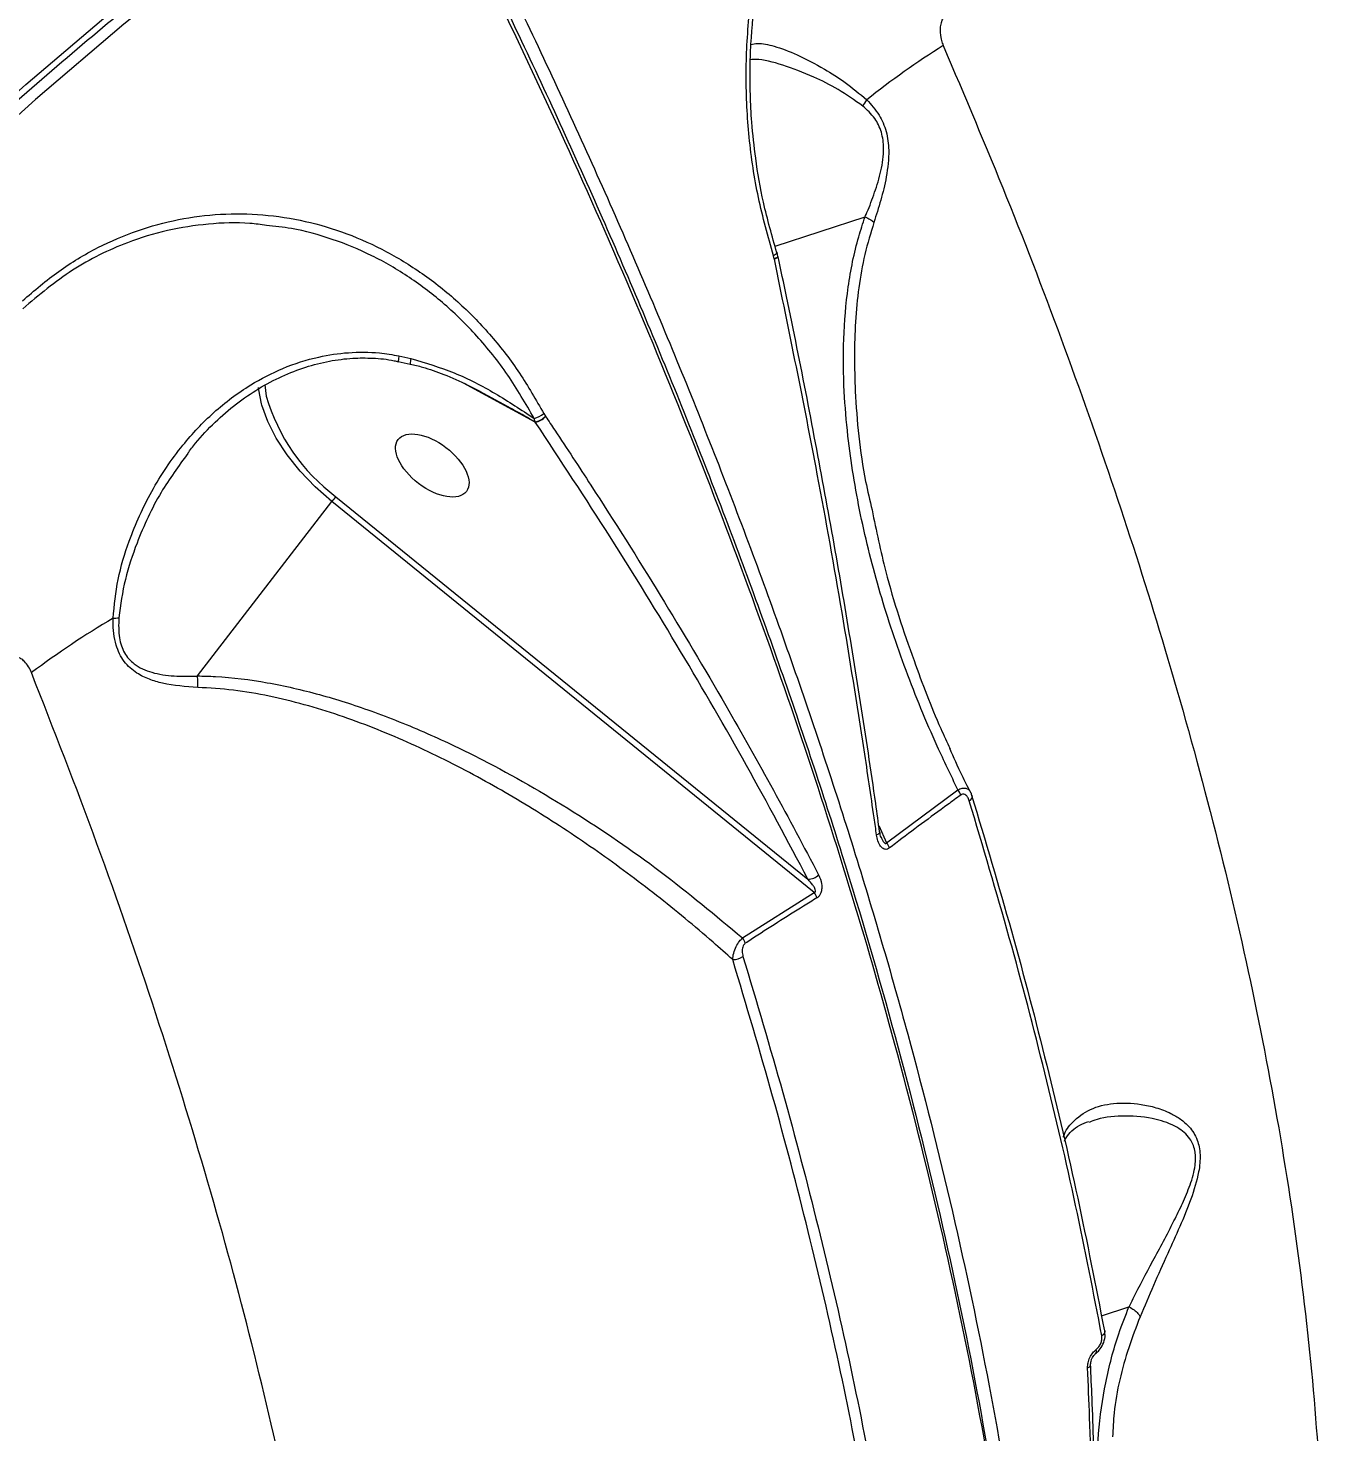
# Model space of a CAD drawing. Header units: millimetres. Extents: x -7245 to 6306, y -6696 to 5973.
# Drawn here: x 1603.6 to 1745.1, y -1539.5 to -1386.6 of the extents above; entities that cross this region are included whole.
import ezdxf

# ---------------------------------------------------------------- set-up
doc = ezdxf.new("R2010")
doc.units = ezdxf.units.MM
for name, color, linetype in [('DIKOM_ОБЪЕКТ', 7, 'Continuous'), ('DIKOM_РАЗМЕР_ЗОНА', 7, 'Continuous'), ('DIKOM_РАЗМЕР_ОБЪЕКТА', 7, 'Continuous')]:
    doc.layers.add(name, color=color, linetype=linetype)
doc.styles.add('style1', font='arial.ttf', dxfattribs={"width": 0.8})
doc.dimstyles.new('1-50', dxfattribs={"dimtxt": 300, "dimasz": 200, "dimexe": 100, "dimexo": 0, "dimgap": 100, "dimtad": 1, "dimtxsty": 'style1', "dimcen": 200, "dimclrd": 7, "dimclre": 7, "dimclrt": 7, "dimadec": 1, "dimazin": 2, "dimtfac": 1, "dimtmove": 0, "dimatfit": 2, "dimfxl": 0, "dimlwd": 25, "dimlwe": 18, "dimarcsym": 0})

# ---------------------------------------------------------------- blocks, each defined once
blk = doc.blocks.new('*D10')
at = {"layer": 'Defpoints', "color": 0, "transparency": 16777216}
for p in [(-4365.71, 2792.53), (4306.16, 475.6), (4306.16, -5965.27)]:
    blk.add_point(p, dxfattribs=at)
at = {"layer": 'DIKOM_РАЗМЕР_ОБЪЕКТА', "color": 7, "lineweight": 18, "transparency": 16777216}
for p, q in [((-4365.71, 2792.53), (-4365.71, -6065.27)), ((4306.16, 475.6), (4306.16, -6065.27))]:
    blk.add_line(p, q, dxfattribs=at)
at = {"layer": 'DIKOM_РАЗМЕР_ОБЪЕКТА', "color": 7, "lineweight": 25, "transparency": 16777216}
blk.add_line((-4165.71, -5965.27), (4106.16, -5965.27), dxfattribs=at)
at = {"layer": 'DIKOM_РАЗМЕР_ОБЪЕКТА', "color": 7, "transparency": 16777216}
for points in [[(-4165.71, -5931.93), (-4165.71, -5998.6), (-4365.71, -5965.27)], [(4106.16, -5931.93), (4106.16, -5998.6), (4306.16, -5965.27)]]:
    blk.add_solid(points, dxfattribs=at)
at = {"layer": 'DIKOM_РАЗМЕР_ОБЪЕКТА', "color": 7, "transparency": 16777216, "insert": (-85.78, -5712.1), "char_height": 300, "attachment_point": 5, "style": 'style1'}
blk.add_mtext('8650', dxfattribs=at)
blk = doc.blocks.new('*D11')
at = {"layer": 'Defpoints', "color": 0, "transparency": 16777216}
for p in [(-3472.32, 4472.83), (-6199.73, -2928.86), (1850.21, -2928.86)]:
    blk.add_point(p, dxfattribs=at)
at = {"layer": 'DIKOM_РАЗМЕР_ОБЪЕКТА', "color": 7, "lineweight": 18, "transparency": 16777216}
for p, q in [((-3472.32, 4472.83), (-6299.73, 4472.83)), ((1850.21, -2928.86), (-6299.73, -2928.86))]:
    blk.add_line(p, q, dxfattribs=at)
at = {"layer": 'DIKOM_РАЗМЕР_ОБЪЕКТА', "color": 7, "lineweight": 25, "transparency": 16777216}
blk.add_line((-6199.73, 4272.83), (-6199.73, -2728.86), dxfattribs=at)
at = {"layer": 'DIKOM_РАЗМЕР_ОБЪЕКТА', "color": 7, "transparency": 16777216}
for points in [[(-6233.06, 4272.83), (-6166.39, 4272.83), (-6199.73, 4472.83)], [(-6233.06, -2728.86), (-6166.39, -2728.86), (-6199.73, -2928.86)]]:
    blk.add_solid(points, dxfattribs=at)
at = {"layer": 'DIKOM_РАЗМЕР_ОБЪЕКТА', "color": 7, "transparency": 16777216, "insert": (-6452.9, 984.54), "char_height": 300, "attachment_point": 5, "rotation": 90, "style": 'style1'}
blk.add_mtext('7400', dxfattribs=at)
blk = doc.blocks.new('*D12')
at = {"layer": 'Defpoints', "color": 0, "transparency": 16777216}
for p in [(-5865.71, 123.34), (6306.18, -91.92), (6306.18, -6596.14)]:
    blk.add_point(p, dxfattribs=at)
at = {"layer": 'DIKOM_РАЗМЕР_ЗОНА', "color": 7, "lineweight": 18, "transparency": 16777216}
for p, q in [((-5865.71, 123.34), (-5865.71, -6696.14)), ((6306.18, -91.92), (6306.18, -6696.14))]:
    blk.add_line(p, q, dxfattribs=at)
at = {"layer": 'DIKOM_РАЗМЕР_ЗОНА', "color": 7, "lineweight": 25, "transparency": 16777216}
blk.add_line((-5665.71, -6596.14), (6106.18, -6596.14), dxfattribs=at)
at = {"layer": 'DIKOM_РАЗМЕР_ЗОНА', "color": 7, "transparency": 16777216}
for points in [[(-5665.71, -6562.81), (-5665.71, -6629.48), (-5865.71, -6596.14)], [(6106.18, -6562.81), (6106.18, -6629.48), (6306.18, -6596.14)]]:
    blk.add_solid(points, dxfattribs=at)
at = {"layer": 'DIKOM_РАЗМЕР_ЗОНА', "color": 7, "transparency": 16777216, "insert": (-71.19, -6342.97), "char_height": 300, "attachment_point": 5, "style": 'style1'}
blk.add_mtext('12150', dxfattribs=at)
blk = doc.blocks.new('*D13')
at = {"layer": 'Defpoints', "color": 0, "transparency": 16777216}
for p in [(-4231.86, 5972.83), (-6795, -4928.88), (1792.4, -4928.88)]:
    blk.add_point(p, dxfattribs=at)
at = {"layer": 'DIKOM_РАЗМЕР_ЗОНА', "color": 7, "lineweight": 18, "transparency": 16777216}
for p, q in [((-4231.86, 5972.83), (-6895, 5972.83)), ((1792.4, -4928.88), (-6895, -4928.88))]:
    blk.add_line(p, q, dxfattribs=at)
at = {"layer": 'DIKOM_РАЗМЕР_ЗОНА', "color": 7, "lineweight": 25, "transparency": 16777216}
blk.add_line((-6795, 5772.83), (-6795, -4728.88), dxfattribs=at)
at = {"layer": 'DIKOM_РАЗМЕР_ЗОНА', "color": 7, "transparency": 16777216}
for points in [[(-6828.33, 5772.83), (-6761.67, 5772.83), (-6795, 5972.83)], [(-6828.33, -4728.88), (-6761.67, -4728.88), (-6795, -4928.88)]]:
    blk.add_solid(points, dxfattribs=at)
at = {"layer": 'DIKOM_РАЗМЕР_ЗОНА', "color": 7, "transparency": 16777216, "insert": (-7048.17, 972.94), "char_height": 300, "attachment_point": 5, "rotation": 90, "style": 'style1'}
blk.add_mtext('10900', dxfattribs=at)

msp = doc.modelspace()

# ---------------------------------------------------------------- linework, layer by layer
at = {"layer": 'DIKOM_ОБЪЕКТ', "color": 7, "linetype": 'Continuous', "lineweight": 15}
for p, q in [((1684.957, -1410.326), (1694.752, -1407.119)), ((1684.861, -1411.695), (1684.776, -1411.358)), ((1684.871, -1411.741), (1684.861, -1411.695)), ((1643.898, -1422.868), (1645.211, -1423.162)), ((1643.977, -1422.269), (1645.286, -1422.554)), ((1629.351, -1425.419), (1629.525, -1426.656)), ((1658.828, -1429.489), (1651.009, -1425.237)), ((1656.188, -1427.99), (1652.399, -1425.936)), ((1658.801, -1429.467), (1658.702, -1429.077)), ((1658.828, -1429.489), (1658.801, -1429.467)), ((1659.759, -1428.56), (1659.929, -1428.838)), ((1659.929, -1428.838), (1659.954, -1428.874)), ((1622.024, -1457.128), (1636.674, -1438.14)), ((1689.216, -1480.708), (1636.674, -1438.14)), ((1637.114, -1437.605), (1688.529, -1479.26)), ((1697.085, -1475.297), (1704.864, -1469.529)), ((1696.243, -1473.429), (1697.085, -1475.297)), ((1681.407, -1485.659), (1689.216, -1480.708)), ((1720.496, -1526.826), (1723.5, -1525.843))]:
    msp.add_line(p, q, dxfattribs=at)
at = {"layer": 'DIKOM_ОБЪЕКТ', "color": 7, "linetype": 'Continuous', "lineweight": 15, "flags": 128}
for points in [[(1485.839, -1565.866), (1490.085, -1554.243), (1494.683, -1542.764), (1499.631, -1531.437), (1504.924, -1520.268), (1510.56, -1509.266), (1516.534, -1498.437), (1522.844, -1487.788), (1529.484, -1477.327), (1536.45, -1467.06), (1543.739, -1456.995), (1551.344, -1447.137), (1559.261, -1437.494), (1567.485, -1428.071), (1576.011, -1418.874), (1584.832, -1409.91), (1593.943, -1401.185), (1603.339, -1392.705), (1613.013, -1384.473), (1622.958, -1376.497), (1633.168, -1368.782), (1643.636, -1361.332)], [(1644.545, -1363.072), (1634.108, -1370.499), (1623.928, -1378.191), (1614.013, -1386.143), (1604.369, -1394.35), (1595.002, -1402.805), (1585.918, -1411.504), (1577.123, -1420.441), (1568.623, -1429.609), (1560.424, -1439.004), (1552.53, -1448.619), (1544.948, -1458.447), (1537.682, -1468.482), (1530.736, -1478.717), (1524.116, -1489.147), (1517.825, -1499.764), (1511.869, -1510.56), (1506.25, -1521.529), (1500.973, -1532.664), (1496.04, -1543.958), (1491.455, -1555.402), (1487.222, -1566.991)], [(1685.258, -1411.433), (1685.259, -1411.45), (1685.237, -1411.493), (1685.184, -1411.542), (1685.102, -1411.592), (1684.993, -1411.644), (1684.861, -1411.695)], [(1685.265, -1411.466), (1685.265, -1411.486), (1685.242, -1411.531), (1685.189, -1411.581), (1685.108, -1411.634), (1685, -1411.688), (1684.871, -1411.741)], [(1629.002, -1427.499), (1628.703, -1425.966), (1628.678, -1425.719)], [(1636.674, -1438.14), (1634.864, -1436.537), (1633.227, -1434.826), (1631.798, -1433.042), (1630.608, -1431.225), (1629.684, -1429.414), (1629.044, -1427.648), (1629.002, -1427.499)], [(1706.363, -1470.121), (1706.41, -1470.181), (1706.429, -1470.225)], [(1696.35, -1474.103), (1696.353, -1474.131), (1696.337, -1474.195), (1696.293, -1474.26), (1696.221, -1474.326), (1696.124, -1474.389), (1696.005, -1474.447)], [(1720.794, -1528.309), (1720.844, -1528.388), (1720.87, -1528.474), (1720.872, -1528.565), (1720.851, -1528.657), (1720.806, -1528.749), (1720.739, -1528.839), (1720.651, -1528.924), (1720.545, -1529.003)], [(1719.85, -1530.949), (1719.883, -1530.919), (1719.934, -1530.816), (1719.945, -1530.674), (1719.916, -1530.502)]]:
    msp.add_lwpolyline(points, dxfattribs=at)
at = {"layer": 'DIKOM_ОБЪЕКТ', "color": 7, "linetype": 'Continuous', "lineweight": 15}
for centre, radius, start, end in [((1751.143, -1464.77), 90.073, 122.10838, 128.61204), ((1692.119, -1393.082), 3.103, 320.36066, 335.10484), ((1647.026, -1423.061), 1.812, 163.72627, 182.71523), ((1649.642, -1420.818), 20.947, 196.18302, 233.26539), ((1658.24, -1426.792), 2.33, 281.4168, 310.67536), ((1658.51, -1427.617), 1.872, 278.95635, 319.29466), ((1658.521, -1427.59), 1.924, 279.18383, 318.12889), ((1645.007, -1444.545), 10.511, 138.67668, 142.4501), ((1664.824, -1538.415), 101.844, 120.69704, 126.70864), ((1612.642, -1444.397), 6.448, 271.69973, 277.278), ((1703.324, -1470.783), 1.986, 20.09949, 39.16358), ((1705.88, -1470.227), 0.548, 293.92952, 0.19472), ((1695.608, -1476.565), 1.946, 21.15422, 40.63098), ((1688.547, -1477.634), 1.626, 269.36197, 314.83806), ((1687.802, -1481.757), 1.76, 14.79348, 36.57296), ((1680.027, -1486.731), 1.748, 16.0515, 37.85473), ((1680.338, -1486.044), 1.978, 269.77254, 304.29258), ((1718.861, -1532.024), 0.466, 286.17141, 354.84352)]:
    msp.add_arc(centre, radius, start, end, dxfattribs=at)
msp.add_ellipse((1647.607, -1434.208), major_axis=(3.714, -2.827), ratio=0.5274221, dxfattribs=at)
for points, knots in [([(1684.776, -1411.358), (1684.185, -1409.269), (1683.004, -1405.091), (1682.032, -1398.489), (1681.684, -1391.781), (1682.032, -1385.048), (1683.077, -1378.417), (1684.817, -1372.004), (1687.236, -1365.917), (1690.314, -1360.259), (1694.003, -1355.135), (1698.254, -1350.644), (1702.976, -1346.788), (1706.468, -1344.867), (1708.215, -1343.906)], [0, 0, 0, 0, 0.08362, 0.1671659, 0.2504168, 0.3338513, 0.4173028, 0.5004894, 0.5837403, 0.6671383, 0.7504568, 0.833393, 0.9166285, 1, 1, 1, 1]), ([(1685.146, -1411.04), (1684.626, -1409.225), (1683.666, -1405.878), (1682.837, -1401.079), (1682.407, -1397.129), (1682.236, -1393.89), (1682.212, -1391.049), (1682.336, -1387.344), (1682.802, -1382.667), (1683.868, -1377.121), (1685.444, -1371.737), (1687.513, -1366.599), (1690.058, -1361.775), (1692.832, -1357.656), (1695.751, -1354.133), (1698.428, -1351.454), (1701.073, -1349.196), (1702.727, -1348.057), (1703.581, -1347.469)], [0, 0, 0, 0, 0.0800686, 0.1475928, 0.2020153, 0.2438439, 0.2806431, 0.3183193, 0.3954566, 0.4726867, 0.5502998, 0.6280777, 0.7052827, 0.7828749, 0.8432778, 0.9067361, 0.9518758, 1, 1, 1, 1]), ([(1486.114, -1566.453), (1486.771, -1564.592), (1488.678, -1559.189), (1492.06, -1550.333), (1496.353, -1539.93), (1500.939, -1529.656), (1505.81, -1519.515), (1510.965, -1509.512), (1516.402, -1499.654), (1522.116, -1489.945), (1528.105, -1480.391), (1534.367, -1470.998), (1540.896, -1461.769), (1547.69, -1452.71), (1554.745, -1443.826), (1562.057, -1435.122), (1569.622, -1426.604), (1577.436, -1418.274), (1585.495, -1410.138), (1593.795, -1402.2), (1602.33, -1394.465), (1611.097, -1386.937), (1620.089, -1379.619), (1629.305, -1372.518), (1637.193, -1366.749), (1642.034, -1363.378), (1643.671, -1362.238)], [0, 0, 0, 0, 0.0228182, 0.0662279, 0.1096401, 0.1530503, 0.1964628, 0.2398747, 0.2832858, 0.3266969, 0.370109, 0.4135189, 0.4569305, 0.5003413, 0.5437504, 0.5871609, 0.63057, 0.673978, 0.7173864, 0.7607937, 0.8041999, 0.8476068, 0.8910115, 0.9344166, 0.9778203, 1, 1, 1, 1]), ([(1645.971, -1362.091), (1648.016, -1366.068), (1653.526, -1376.782), (1661.918, -1394.298), (1670.938, -1414.58), (1679.262, -1434.999), (1686.845, -1455.488), (1693.638, -1475.974), (1699.492, -1496.008), (1704.409, -1515.531), (1708.411, -1534.497), (1711.565, -1553.217), (1713.821, -1571.61), (1715.15, -1589.606), (1715.522, -1606.808), (1714.959, -1623.175), (1713.502, -1638.687), (1711.128, -1653.595), (1707.801, -1667.818), (1703.526, -1681.306), (1698.336, -1693.692), (1693.536, -1703.163), (1690.197, -1708.112), (1689.144, -1709.672)], [0, 0, 0, 0, 0.0290559, 0.0782767, 0.1275353, 0.1767558, 0.2274058, 0.2780981, 0.3287478, 0.3779686, 0.4272277, 0.4764486, 0.5270986, 0.57779, 0.6284407, 0.6776609, 0.7269189, 0.7761386, 0.826789, 0.8774799, 0.92813, 0.9773505, 1, 1, 1, 1]), ([(1689.449, -1708.027), (1689.85, -1707.43), (1692.596, -1703.336), (1696.788, -1694.876), (1701.964, -1682.65), (1706.15, -1669.572), (1709.512, -1655.548), (1711.974, -1640.551), (1713.514, -1624.621), (1714.096, -1608.107), (1713.741, -1591.079), (1712.489, -1573.616), (1710.32, -1555.436), (1707.201, -1536.571), (1703.121, -1517.071), (1698.379, -1498.2), (1693.141, -1480.078), (1687.566, -1462.792), (1681.345, -1445.289), (1674.487, -1427.614), (1667.068, -1409.958), (1659.127, -1392.407), (1651.613, -1376.815), (1646.59, -1367.048), (1644.545, -1363.072)], [0, 0, 0, 0, 0.0087639, 0.0600575, 0.1099038, 0.1597887, 0.2096346, 0.2609289, 0.3122651, 0.3635588, 0.4134053, 0.4632901, 0.5131363, 0.5644303, 0.6157667, 0.6670603, 0.7104424, 0.753876, 0.7973083, 0.8411528, 0.884997, 0.9277372, 0.9705747, 1, 1, 1, 1]), ([(1644.723, -1362.66), (1646.763, -1366.627), (1652.301, -1377.396), (1660.751, -1395.051), (1669.85, -1415.577), (1678.172, -1436.073), (1685.69, -1456.441), (1692.365, -1476.587), (1698.17, -1496.446), (1703.076, -1515.979), (1707.096, -1535.16), (1710.215, -1553.927), (1712.457, -1572.22), (1713.672, -1589.851), (1714.141, -1601.586), (1713.939, -1607.223), (1713.933, -1607.415)], [0, 0, 0, 0, 0.0461092, 0.1251601, 0.2044608, 0.2838885, 0.363315, 0.4426146, 0.5216657, 0.6007175, 0.6800165, 0.7594433, 0.8388701, 0.9181714, 0.9972215, 1, 1, 1, 1]), ([(1703.765, -1384.915), (1703.687, -1384.964), (1703.523, -1385.065), (1703.27, -1385.385), (1703.055, -1385.854), (1702.892, -1386.641), (1702.933, -1387.345), (1703.088, -1388.013), (1703.196, -1388.29), (1703.267, -1388.474)], [0, 0, 0, 0, 0.0767746, 0.1605797, 0.3174874, 0.4662131, 0.7625701, 0.842855, 1, 1, 1, 1]), ([(1682.322, -1388.351), (1682.557, -1388.301), (1683.249, -1388.155), (1684.904, -1388.514), (1687.309, -1389.401), (1689.979, -1390.806), (1692.593, -1392.417), (1694.149, -1393.727), (1694.934, -1394.388)], [0, 0, 0, 0, 0.0933092, 0.2741643, 0.4844433, 0.6995917, 0.8485209, 1, 1, 1, 1]), ([(1703.267, -1388.474), (1705.609, -1393.991), (1710.292, -1405.024), (1716.604, -1421.514), (1722.369, -1437.924), (1727.698, -1454.779), (1732.485, -1471.962), (1736.625, -1489.384), (1739.979, -1506.597), (1742.494, -1523.531), (1744.134, -1540.116), (1744.848, -1555.819), (1744.681, -1570.623), (1743.699, -1584.528), (1741.877, -1597.924), (1739.182, -1610.744), (1735.59, -1622.917), (1731.117, -1634.457), (1725.605, -1645.136), (1721.503, -1652.099), (1719.022, -1655.165), (1718.958, -1655.244)], [0, 0, 0, 0, 0.0506626, 0.1013252, 0.1524921, 0.2036584, 0.2602228, 0.3168302, 0.3733931, 0.4316232, 0.4899018, 0.5481313, 0.6029162, 0.6577413, 0.7125248, 0.7688891, 0.8252998, 0.8816636, 0.940067, 0.9984702, 1, 1, 1, 1]), ([(1694.509, -1395.061), (1693.611, -1394.427), (1691.795, -1393.145), (1688.786, -1391.691), (1685.721, -1390.525), (1683.442, -1389.93), (1682.462, -1389.999), (1682.266, -1390.012)], [0, 0, 0, 0, 0.1895271, 0.3836219, 0.6538204, 0.930966, 1, 1, 1, 1]), ([(1694.76, -1407.119), (1694.761, -1407.118), (1694.819, -1406.954), (1695.201, -1406.109), (1695.815, -1404.477), (1696.524, -1402.167), (1696.877, -1399.898), (1696.611, -1397.864), (1695.791, -1396.222), (1694.966, -1395.475), (1694.509, -1395.061)], [0, 0, 0, 0, 0.0002806, 0.041463, 0.2243064, 0.4065834, 0.5850016, 0.7124878, 0.8404692, 1, 1, 1, 1]), ([(1694.934, -1394.388), (1695.415, -1394.905), (1696.289, -1395.847), (1697.132, -1397.795), (1697.432, -1400.159), (1697.123, -1402.734), (1696.479, -1405.349), (1695.97, -1406.933), (1695.713, -1407.733)], [0, 0, 0, 0, 0.1672742, 0.3043125, 0.4416719, 0.6370424, 0.8167295, 1, 1, 1, 1]), ([(1602.97, -1416.275), (1604.262, -1415.162), (1606.847, -1412.935), (1611.076, -1410.42), (1615.457, -1408.543), (1619.936, -1407.326), (1624.527, -1406.736), (1629.167, -1406.808), (1633.784, -1407.518), (1638.312, -1408.858), (1642.675, -1410.833), (1646.814, -1413.393), (1650.648, -1416.486), (1654.104, -1420.082), (1657.198, -1424.074), (1658.906, -1427.066), (1659.759, -1428.56)], [0, 0, 0, 0, 0.0751064, 0.1502146, 0.2212807, 0.2925751, 0.3636425, 0.4347683, 0.5061222, 0.5772472, 0.6483382, 0.7196557, 0.7907495, 0.8604297, 0.9303175, 1, 1, 1, 1]), ([(1629.537, -1408.065), (1628.942, -1407.982), (1626.843, -1407.686), (1623.213, -1407.847), (1618.735, -1408.519), (1613.719, -1410.058), (1608.297, -1412.702), (1604.762, -1415.654), (1602.994, -1417.131)], [0, 0, 0, 0, 0.0626757, 0.2209925, 0.3798157, 0.5381344, 0.7690707, 1, 1, 1, 1]), ([(1658.702, -1429.077), (1657.778, -1427.47), (1655.929, -1424.256), (1652.613, -1420.128), (1649.005, -1416.583), (1645.161, -1413.65), (1641.056, -1411.258), (1636.736, -1409.497), (1632.872, -1408.401), (1630.448, -1408.157), (1629.537, -1408.065)], [0, 0, 0, 0, 0.1388886, 0.2777694, 0.4065093, 0.5356635, 0.6644048, 0.7931117, 0.9222383, 1, 1, 1, 1]), ([(1704.864, -1469.529), (1704.104, -1467.954), (1702.042, -1463.68), (1699.121, -1456.546), (1696.291, -1448.121), (1694.143, -1439.586), (1692.947, -1432.243), (1692.41, -1425.85), (1692.342, -1420.409), (1692.82, -1414.749), (1693.7, -1410.316), (1694.514, -1407.842), (1694.752, -1407.119)], [0, 0, 0, 0, 0.0783304, 0.212592, 0.3472635, 0.481791, 0.6158467, 0.6916676, 0.7820732, 0.8726208, 0.9628131, 1, 1, 1, 1]), ([(1695.713, -1407.733), (1695.367, -1408.886), (1694.322, -1412.371), (1693.54, -1418.537), (1693.595, -1426.828), (1694.26, -1433.719), (1695.267, -1438.018), (1695.51, -1439.055)], [0, 0, 0, 0, 0.1176379, 0.3555015, 0.59373, 0.9020232, 1, 1, 1, 1]), ([(1694.752, -1407.119), (1694.753, -1407.119), (1694.755, -1407.118), (1694.758, -1407.119), (1694.76, -1407.119), (1694.76, -1407.119)], [0, 0, 0, 0, 0.4626815, 0.8251228, 1, 1, 1, 1]), ([(1694.76, -1407.119), (1694.946, -1407.211), (1695.286, -1407.378), (1695.575, -1407.602), (1695.693, -1407.714), (1695.713, -1407.733)], [0, 0, 0, 0, 0.4994886, 0.9155895, 1, 1, 1, 1]), ([(1685.13, -1410.978), (1685.137, -1410.986), (1685.168, -1411.019), (1685.123, -1411.107), (1684.998, -1411.231), (1684.849, -1411.316), (1684.776, -1411.358)], [0, 0, 0, 0, 0.097568, 0.4034615, 0.7093178, 1, 1, 1, 1]), ([(1685.28, -1411.55), (1685.264, -1411.457), (1685.224, -1411.225), (1685.136, -1411.012), (1685.083, -1410.885)], [0, 0, 0, 0, 0.4021663, 1, 1, 1, 1]), ([(1696.005, -1474.447), (1695.917, -1473.831), (1695.48, -1470.749), (1694.292, -1462.703), (1692.282, -1450.237), (1689.131, -1432.449), (1686.479, -1419.557), (1684.871, -1411.741)], [0, 0, 0, 0, 0.0299904, 0.1499531, 0.3900714, 0.6301909, 1, 1, 1, 1]), ([(1685.267, -1411.477), (1685.265, -1411.466), (1685.261, -1411.451), (1685.259, -1411.436), (1685.259, -1411.433)], [0, 0, 0, 0, 0.7964975, 1, 1, 1, 1]), ([(1696.336, -1474.104), (1696.196, -1473.081), (1695.561, -1468.416), (1694.278, -1460.049), (1692.486, -1449.023), (1690.541, -1437.974), (1688.447, -1426.903), (1686.689, -1418.067), (1685.58, -1412.911), (1685.269, -1411.466)], [0, 0, 0, 0, 0.0499323, 0.2277303, 0.4046287, 0.5807985, 0.7564321, 0.9317122, 1, 1, 1, 1]), ([(1612.833, -1450.842), (1612.973, -1449.429), (1613.258, -1446.566), (1614.689, -1441.894), (1616.935, -1436.893), (1620.09, -1432.192), (1623.752, -1428.31), (1627.457, -1425.517), (1631.33, -1423.521), (1634.935, -1422.361), (1638.489, -1421.839), (1641.448, -1421.841), (1643.272, -1422.149), (1643.977, -1422.269)], [0, 0, 0, 0, 0.088906, 0.1801252, 0.3049786, 0.4334649, 0.5379162, 0.6451616, 0.7294083, 0.8158736, 0.8847847, 0.955518, 1, 1, 1, 1]), ([(1620.971, -1432.88), (1621.244, -1432.513), (1622.146, -1431.299), (1623.909, -1429.482), (1626.209, -1427.474), (1628.65, -1425.805), (1631.182, -1424.466), (1633.762, -1423.464), (1636.348, -1422.805), (1638.808, -1422.485), (1641.17, -1422.493), (1642.839, -1422.639), (1643.741, -1422.869), (1643.888, -1422.907)], [0, 0, 0, 0, 0.0521516, 0.1723751, 0.2891902, 0.4025734, 0.5118245, 0.6174779, 0.718441, 0.8145504, 0.8964721, 0.983128, 1, 1, 1, 1]), ([(1643.977, -1422.269), (1643.972, -1422.296), (1643.942, -1422.469), (1643.904, -1422.716), (1643.886, -1422.879), (1643.901, -1422.847), (1643.905, -1422.841)], [0, 0, 0, 0, 0.0751178, 0.46738, 0.8870561, 1, 1, 1, 1]), ([(1645.21, -1423.168), (1645.66, -1423.271), (1646.901, -1423.555), (1649.003, -1424.322), (1651.229, -1425.274), (1652.636, -1426.052), (1653.203, -1426.366)], [0, 0, 0, 0, 0.1602866, 0.4420942, 0.7750821, 1, 1, 1, 1]), ([(1645.286, -1422.554), (1646.878, -1423.03), (1650.063, -1423.982), (1654.52, -1426.306), (1657.302, -1428.149), (1658.702, -1429.077)], [0, 0, 0, 0, 0.3317466, 0.6638394, 1, 1, 1, 1]), ([(1658.801, -1429.467), (1658.064, -1429.039), (1657.199, -1428.538), (1656.318, -1428.061), (1656.188, -1427.99)], [0, 0, 0, 0, 0.8521001, 1, 1, 1, 1]), ([(1688.529, -1479.26), (1686.33, -1475.132), (1681.931, -1466.874), (1674.707, -1454.432), (1667.068, -1441.962), (1661.575, -1433.647), (1658.828, -1429.489)], [0, 0, 0, 0, 0.2492676, 0.4985366, 0.7492684, 1, 1, 1, 1]), ([(1659.954, -1428.874), (1660.287, -1429.373), (1661.954, -1431.864), (1666.213, -1438.351), (1672.514, -1448.345), (1679.093, -1459.424), (1684.82, -1469.575), (1688.069, -1475.716), (1689.693, -1478.787)], [0, 0, 0, 0, 0.0299933, 0.1499503, 0.3900556, 0.6301674, 0.8150802, 1, 1, 1, 1]), ([(1620.983, -1432.887), (1619.967, -1434.278), (1617.755, -1437.304), (1615.603, -1442.016), (1614.038, -1446.613), (1613.653, -1449.391), (1613.458, -1450.793)], [0, 0, 0, 0, 0.2639084, 0.5741484, 0.7851755, 1, 1, 1, 1]), ([(1695.51, -1439.055), (1695.972, -1441.3), (1697.108, -1446.823), (1699.772, -1454.758), (1702.198, -1461.181), (1703.678, -1464.331), (1704.023, -1465.064)], [0, 0, 0, 0, 0.2537545, 0.6244824, 0.9125263, 1, 1, 1, 1]), ([(1622.058, -1458.38), (1620.755, -1458.291), (1618.935, -1458.167), (1616.762, -1457.525), (1615.302, -1456.822), (1613.956, -1455.636), (1612.999, -1453.661), (1612.817, -1451.954), (1612.831, -1450.959), (1612.833, -1450.842)], [0, 0, 0, 0, 0.2865153, 0.400267, 0.5163113, 0.6574679, 0.7993795, 0.9763544, 1, 1, 1, 1]), ([(1613.458, -1450.793), (1613.439, -1451.536), (1613.404, -1452.874), (1613.994, -1454.673), (1615.217, -1456.05), (1617.12, -1456.845), (1619.461, -1457.205), (1621.173, -1457.135), (1622.021, -1457.135), (1622.022, -1457.135)], [0, 0, 0, 0, 0.1595695, 0.287533, 0.415045, 0.5934646, 0.7962086, 0.9997327, 1, 1, 1, 1]), ([(1603.947, -1456.769), (1603.847, -1456.549), (1603.64, -1456.093), (1603.236, -1455.581), (1602.813, -1455.237), (1602.403, -1455.044), (1602.031, -1454.999), (1601.719, -1455.068), (1601.575, -1455.179), (1601.506, -1455.231)], [0, 0, 0, 0, 0.1944429, 0.4037403, 0.5538723, 0.6910125, 0.8350579, 0.9219286, 1, 1, 1, 1]), ([(1611.735, -1730.553), (1611.797, -1730.482), (1614.224, -1727.672), (1618.346, -1721.233), (1624.09, -1711.082), (1629.004, -1699.75), (1633.181, -1687.335), (1636.493, -1673.952), (1638.883, -1659.947), (1640.379, -1645.48), (1641.044, -1630.662), (1640.909, -1615.09), (1639.938, -1598.789), (1638.116, -1581.804), (1635.499, -1564.614), (1632.132, -1547.298), (1628.073, -1529.932), (1623.243, -1512.134), (1617.608, -1493.947), (1611.234, -1475.427), (1606.375, -1462.986), (1603.947, -1456.769)], [0, 0, 0, 0, 0.0014352, 0.0567043, 0.1119282, 0.1691497, 0.2263713, 0.2844154, 0.3424592, 0.3969737, 0.4515325, 0.5060487, 0.5621539, 0.6183036, 0.6744095, 0.7279392, 0.7815079, 0.8350377, 0.8900106, 0.9450259, 1, 1, 1, 1]), ([(1622.022, -1457.135), (1622.022, -1457.134), (1622.022, -1457.132), (1622.023, -1457.13), (1622.024, -1457.128), (1622.024, -1457.128)], [0, 0, 0, 0, 0.35086, 0.8426271, 1, 1, 1, 1]), ([(1622.058, -1458.38), (1622.061, -1458.345), (1622.08, -1458.139), (1622.093, -1457.708), (1622.047, -1457.338), (1622.022, -1457.135)], [0, 0, 0, 0, 0.0847439, 0.4973745, 1, 1, 1, 1]), ([(1622.024, -1457.128), (1622.677, -1457.144), (1625.194, -1457.204), (1629.645, -1457.771), (1635.314, -1459.073), (1641.14, -1460.941), (1647.078, -1463.324), (1654.494, -1466.874), (1663.046, -1471.792), (1672.545, -1478.281), (1678.455, -1483.201), (1681.407, -1485.659)], [0, 0, 0, 0, 0.0310743, 0.1198418, 0.208959, 0.29793, 0.3968273, 0.495745, 0.663634, 0.8319779, 1, 1, 1, 1]), ([(1680.331, -1488.022), (1679.619, -1487.387), (1676.918, -1484.978), (1672.06, -1480.975), (1665.646, -1476.202), (1658.998, -1471.798), (1652.082, -1467.784), (1644.907, -1464.236), (1637.468, -1461.287), (1631.104, -1459.51), (1625.943, -1458.607), (1623.352, -1458.456), (1622.058, -1458.38)], [0, 0, 0, 0, 0.0419936, 0.1595196, 0.2774946, 0.3953139, 0.5131192, 0.633876, 0.7545638, 0.8758667, 0.9379486, 1, 1, 1, 1]), ([(1706.245, -1469.798), (1705.928, -1469.189), (1705.11, -1467.615), (1704.406, -1466), (1703.975, -1465.009)], [0, 0, 0, 0, 0.3866426, 1, 1, 1, 1]), ([(1705.189, -1470.101), (1704.71, -1470.447), (1702.315, -1472.175), (1699.728, -1474.1), (1697.638, -1475.698), (1697.423, -1475.862)], [0, 0, 0, 0, 0.1831846, 0.9158649, 1, 1, 1, 1]), ([(1704.864, -1469.529), (1705.017, -1469.462), (1705.322, -1469.328), (1705.731, -1469.338), (1706.062, -1469.486), (1706.186, -1469.693), (1706.248, -1469.796)], [0, 0, 0, 0, 0.2484733, 0.4969102, 0.750408, 1, 1, 1, 1]), ([(1706.103, -1470.728), (1706.05, -1470.586), (1705.956, -1470.337), (1705.745, -1470.098), (1705.542, -1470.004), (1705.356, -1470.004), (1705.245, -1470.069), (1705.189, -1470.101)], [0, 0, 0, 0, 0.319584, 0.5618829, 0.7280048, 0.8640059, 1, 1, 1, 1]), ([(1720.545, -1529.003), (1719.629, -1524.283), (1717.795, -1514.843), (1714.398, -1500.358), (1710.569, -1485.669), (1707.592, -1475.708), (1706.103, -1470.728)], [0, 0, 0, 0, 0.2491205, 0.4982437, 0.7491183, 1, 1, 1, 1]), ([(1706.401, -1470.234), (1706.377, -1470.1), (1706.35, -1469.945), (1706.264, -1469.818), (1706.253, -1469.801)], [0, 0, 0, 0, 0.8623359, 1, 1, 1, 1]), ([(1706.363, -1470.121), (1707.84, -1475.059), (1710.795, -1484.935), (1714.618, -1499.57), (1718.025, -1514.069), (1719.871, -1523.562), (1720.794, -1528.309)], [0, 0, 0, 0, 0.2491221, 0.4982426, 0.7491194, 1, 1, 1, 1]), ([(1697.423, -1475.862), (1697.344, -1475.912), (1697.185, -1476.013), (1696.935, -1476.027), (1696.672, -1475.928), (1696.378, -1475.637), (1696.13, -1475.119), (1696.046, -1474.667), (1696.005, -1474.447)], [0, 0, 0, 0, 0.1098296, 0.2200175, 0.3257658, 0.4924923, 0.7537473, 1, 1, 1, 1]), ([(1696.516, -1474.726), (1696.51, -1474.715), (1696.47, -1474.636), (1696.401, -1474.427), (1696.375, -1474.21), (1696.363, -1474.105)], [0, 0, 0, 0, 0.0731843, 0.5493203, 1, 1, 1, 1]), ([(1696.513, -1474.704), (1696.56, -1474.814), (1696.648, -1475.015), (1696.791, -1475.238), (1696.903, -1475.351), (1696.969, -1475.38), (1697, -1475.381), (1697.029, -1475.37), (1697.059, -1475.348), (1697.075, -1475.316), (1697.085, -1475.297)], [0, 0, 0, 0, 0.3433654, 0.6327111, 0.7720341, 0.8203229, 0.8688914, 0.8827192, 0.9304307, 1, 1, 1, 1]), ([(1689.216, -1480.708), (1689.23, -1480.706), (1689.259, -1480.703), (1689.3, -1480.687), (1689.326, -1480.663), (1689.346, -1480.632), (1689.359, -1480.588), (1689.358, -1480.455), (1689.267, -1480.237), (1689.083, -1479.93), (1688.83, -1479.596), (1688.628, -1479.371), (1688.529, -1479.26)], [0, 0, 0, 0, 0.0255156, 0.0517862, 0.0783733, 0.0864357, 0.1150317, 0.1528823, 0.30307, 0.4907324, 0.7489997, 1, 1, 1, 1]), ([(1689.693, -1478.787), (1689.829, -1479.105), (1690.021, -1479.558), (1690.052, -1480.266), (1689.97, -1480.71), (1689.795, -1481.049), (1689.634, -1481.222), (1689.531, -1481.29), (1689.504, -1481.307)], [0, 0, 0, 0, 0.4029216, 0.5733911, 0.7450993, 0.8533857, 0.9618059, 1, 1, 1, 1]), ([(1689.504, -1481.307), (1689.023, -1481.603), (1686.62, -1483.08), (1684.024, -1484.732), (1681.923, -1486.107), (1681.707, -1486.248)], [0, 0, 0, 0, 0.1831751, 0.9158864, 1, 1, 1, 1]), ([(1680.331, -1488.022), (1680.355, -1487.797), (1680.405, -1487.347), (1680.679, -1486.623), (1681.038, -1486.025), (1681.295, -1485.77), (1681.407, -1485.659)], [0, 0, 0, 0, 0.282938, 0.5674455, 0.8112018, 1, 1, 1, 1]), ([(1681.707, -1486.248), (1681.662, -1486.284), (1681.568, -1486.358), (1681.453, -1486.547), (1681.375, -1486.796), (1681.34, -1487.2), (1681.407, -1487.484), (1681.453, -1487.678)], [0, 0, 0, 0, 0.1212876, 0.2524261, 0.411563, 0.5994157, 1, 1, 1, 1]), ([(1694.75, -1546.217), (1693.834, -1541.503), (1692.004, -1532.076), (1688.613, -1517.611), (1684.79, -1502.942), (1681.817, -1492.995), (1680.331, -1488.022)], [0, 0, 0, 0, 0.2491195, 0.4982423, 0.7491192, 1, 1, 1, 1]), ([(1681.453, -1487.678), (1682.931, -1492.624), (1685.886, -1502.516), (1689.709, -1517.175), (1693.117, -1531.697), (1694.962, -1541.206), (1695.885, -1545.96)], [0, 0, 0, 0, 0.2491245, 0.498246, 0.7491208, 1, 1, 1, 1]), ([(1716.363, -1507.346), (1716.37, -1507.322), (1716.564, -1506.618), (1717.473, -1505.518), (1719.215, -1504.193), (1721.794, -1503.583), (1724.295, -1503.644), (1726.441, -1504.104), (1727.89, -1504.651), (1729.116, -1505.359), (1730.146, -1506.237), (1730.971, -1507.481), (1731.327, -1509.22), (1731.112, -1511.469), (1730.269, -1514.161), (1729.039, -1517.125), (1727.63, -1520.258), (1726.134, -1523.548), (1725.187, -1525.785), (1724.71, -1526.91)], [0, 0, 0, 0, 0.0025304, 0.0744882, 0.1777103, 0.2837581, 0.3926039, 0.4482417, 0.5038416, 0.5406114, 0.5778279, 0.6217309, 0.6574523, 0.6932049, 0.7474977, 0.8034751, 0.8606917, 0.9299104, 1, 1, 1, 1]), ([(1716.467, -1507.792), (1716.526, -1507.671), (1716.749, -1507.216), (1717.286, -1506.632), (1718.064, -1506.02), (1718.777, -1505.768), (1719.117, -1505.647)], [0, 0, 0, 0, 0.1040374, 0.3921454, 0.7101242, 1, 1, 1, 1]), ([(1723.509, -1525.843), (1723.509, -1525.842), (1723.655, -1525.549), (1724.484, -1523.897), (1726.088, -1520.854), (1727.973, -1517.369), (1729.346, -1514.573), (1730.206, -1512.55), (1730.764, -1510.585), (1730.771, -1509.339), (1730.588, -1508.352), (1730.078, -1507.244), (1728.586, -1506.068), (1726.127, -1505.226), (1723.1, -1504.983), (1720.615, -1505.157), (1719.435, -1505.635), (1719.15, -1505.751)], [0, 0, 0, 0, 0.0001005, 0.0264018, 0.142823, 0.2614441, 0.3113708, 0.3621368, 0.4148769, 0.4541821, 0.4587716, 0.5028326, 0.5713527, 0.6717632, 0.8119151, 0.9545213, 1, 1, 1, 1]), ([(1725.049, -1569.366), (1724.008, -1566.466), (1721.927, -1560.667), (1720.408, -1552.55), (1719.892, -1545.522), (1720.089, -1539.614), (1720.876, -1534.078), (1722.062, -1529.477), (1723.115, -1526.813), (1723.5, -1525.843)], [0, 0, 0, 0, 0.1992501, 0.3984487, 0.542933, 0.670813, 0.7989922, 0.9267461, 1, 1, 1, 1]), ([(1723.5, -1525.843), (1723.501, -1525.842), (1723.503, -1525.842), (1723.506, -1525.842), (1723.508, -1525.843), (1723.509, -1525.843)], [0, 0, 0, 0, 0.4359378, 0.7935389, 1, 1, 1, 1]), ([(1723.509, -1525.843), (1723.701, -1525.951), (1724.086, -1526.167), (1724.472, -1526.524), (1724.648, -1526.772), (1724.699, -1526.886), (1724.71, -1526.91)], [0, 0, 0, 0, 0.3413762, 0.6826585, 0.9341048, 1, 1, 1, 1]), ([(1724.71, -1526.91), (1724.286, -1528.028), (1723.013, -1531.388), (1721.928, -1535.78), (1721.752, -1539.116), (1721.707, -1539.979)], [0, 0, 0, 0, 0.2699409, 0.811006, 1, 1, 1, 1]), ([(1719.847, -1530.937), (1719.991, -1530.818), (1720.328, -1530.538), (1720.704, -1529.89), (1720.937, -1529.14), (1720.879, -1528.648), (1720.853, -1528.429)], [0, 0, 0, 0, 0.1981747, 0.4638645, 0.7605603, 1, 1, 1, 1]), ([(1719.916, -1530.502), (1719.949, -1530.474), (1720.084, -1530.366), (1720.293, -1530.107), (1720.475, -1529.73), (1720.573, -1529.342), (1720.555, -1529.116), (1720.545, -1529.003)], [0, 0, 0, 0, 0.0798218, 0.3180091, 0.5557143, 0.7775476, 1, 1, 1, 1]), ([(1718.991, -1532.471), (1718.998, -1532.289), (1719.013, -1531.925), (1719.224, -1531.347), (1719.531, -1530.84), (1719.796, -1530.607), (1719.916, -1530.502)], [0, 0, 0, 0, 0.2591475, 0.517651, 0.7811315, 1, 1, 1, 1]), ([(1719.327, -1532.067), (1719.326, -1532.058), (1719.321, -1532.013), (1719.336, -1531.853), (1719.397, -1531.614), (1719.513, -1531.351), (1719.657, -1531.137), (1719.78, -1531.003), (1719.833, -1530.965), (1719.851, -1530.952)], [0, 0, 0, 0, 0.0404897, 0.2023149, 0.3895388, 0.6032491, 0.7844068, 0.9272728, 1, 1, 1, 1]), ([(1719.446, -1572.853), (1719.459, -1572.314), (1719.521, -1569.62), (1719.627, -1562.553), (1719.598, -1551.491), (1719.334, -1540.675), (1719.067, -1534.279), (1718.991, -1532.471)], [0, 0, 0, 0, 0.0413791, 0.2068765, 0.5381584, 0.8694355, 1, 1, 1, 1]), ([(1719.748, -1572.423), (1719.806, -1569.876), (1719.933, -1564.218), (1719.941, -1555.266), (1719.796, -1545.606), (1719.583, -1537.866), (1719.365, -1533.304), (1719.305, -1532.055)], [0, 0, 0, 0, 0.1954023, 0.4340369, 0.6722584, 0.9101957, 1, 1, 1, 1])]:
    msp.add_open_spline(points, degree=3, knots=knots, dxfattribs=at)

# ---------------------------------------------------------------- dimensions: what is measured, and where the dimension line sits
at = {"layer": 'DIKOM_РАЗМЕР_ЗОНА'}
dim = msp.add_linear_dim(base=(-6795.001, -4928.879), p1=(-4231.865, 5972.834), p2=(1792.398, -4928.879), angle=90, text='10900', dimstyle='1-50', dxfattribs=at)
dim.commit()
dim.dimension.update_dxf_attribs({"geometry": '*D13', "text_midpoint": (-6795.001, 972.936), "dimtype": 160})
dim = msp.add_linear_dim(base=(6306.184, -6596.144), p1=(-5865.714, 123.344), p2=(6306.184, -91.922), text='12150', dimstyle='1-50', dxfattribs=at)
dim.commit()
dim.dimension.update_dxf_attribs({"geometry": '*D12', "text_midpoint": (-71.192, -6596.144), "dimtype": 160})
at = {"layer": 'DIKOM_РАЗМЕР_ОБЪЕКТА'}
dim = msp.add_linear_dim(base=(-6199.728, -2928.864), p1=(-3472.315, 4472.834), p2=(1850.213, -2928.864), angle=90, text='7400', dimstyle='1-50', dxfattribs=at)
dim.commit()
dim.dimension.update_dxf_attribs({"geometry": '*D11', "text_midpoint": (-6199.728, 984.539), "dimtype": 160})
dim = msp.add_linear_dim(base=(4306.158, -5965.268), p1=(-4365.714, 2792.532), p2=(4306.158, 475.605), text='8650', dimstyle='1-50', dxfattribs=at)
dim.commit()
dim.dimension.update_dxf_attribs({"geometry": '*D10', "text_midpoint": (-85.784, -5965.268), "dimtype": 160})

doc.saveas('drawing.dxf')
